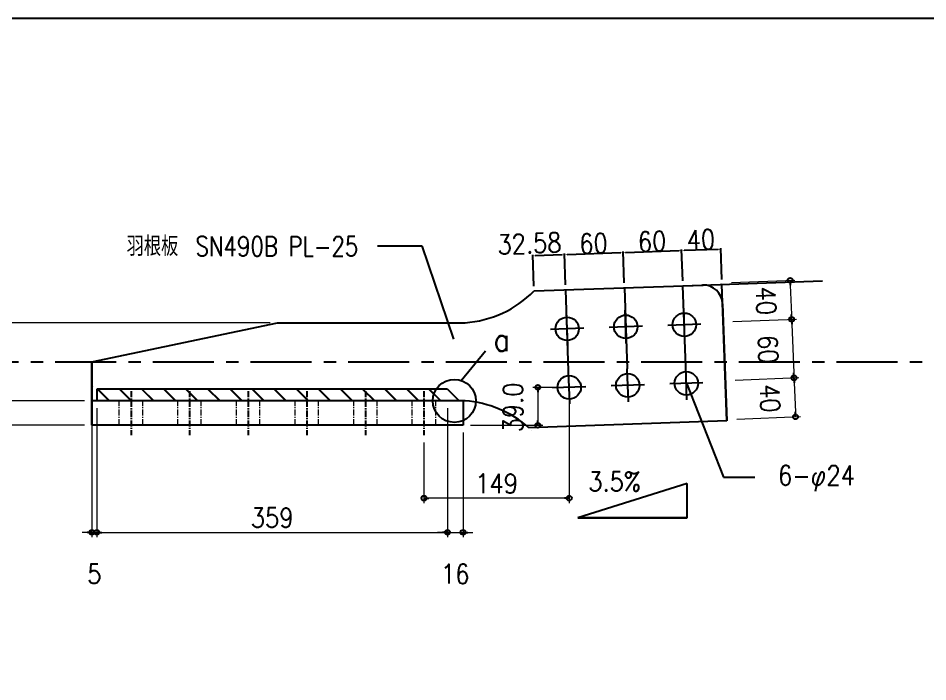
# Model space of a CAD drawing. Extents: x 89504 to 820828, y -104886 to 219894.
# Drawn here: x 811979 to 812910, y -102596 to -101916 of the extents above; entities that cross this region are included whole.
import ezdxf
from ezdxf.enums import TextEntityAlignment as Align

# ---------------------------------------------------------------- set-up
doc = ezdxf.new("R2010")
doc.units = 0
doc.header["$MEASUREMENT"] = 0
doc.linetypes.add('CENTER1', pattern=[10, 6.25, -1.25, 1.25, -1.25])
doc.linetypes.add('DUMMY', pattern=[0])
doc.layers.get('0').update_dxf_attribs({"color": 3, "linetype": 'CONTINUOUS'})
doc.layers.get('Defpoints').update_dxf_attribs({"linetype": 'CONTINUOUS'})
doc.layers.add('_1-F_ADDL', color=8, linetype='DUMMY', plot=False)
doc.layers.add('waku$0$DEF', color=161, linetype='CONTINUOUS', plot=False)
for name, color, linetype in [('I図面枠', 211, 'CONTINUOUS'), ('寸法', 4, 'CONTINUOUS'), ('金物', 7, 'CONTINUOUS')]:
    doc.layers.add(name, color=color, linetype=linetype)
doc.styles.add('DRACAD', font='txt', dxfattribs={"width": 0.85, "bigfont": 'extfont2'})
doc.styles.add('KANJI', font='simplex.shx', dxfattribs={"width": 0.7, "bigfont": 'extfont2.shx'})
doc.styles.add('S020', font='simplex.shx', dxfattribs={"width": 0.8, "height": 100, "bigfont": 'extfont2.shx'})
doc.styles.get("Standard").update_dxf_attribs({"font": 'arial.ttf'})
doc.dimstyles.new('ISO-25', dxfattribs={"dimtxt": 2.5, "dimasz": 2.5, "dimexe": 1.25, "dimexo": 0.625, "dimtad": 1, "dimdec": 4, "dimdsep": 46, "dimtxsty": 'Standard', "dimcen": 2.5, "dimadec": 0, "dimazin": 0, "dimtfac": 1, "dimtdec": 4, "dimtmove": 0, "dimatfit": 3, "dimfxl": 1, "dimtolj": 1, "dimtzin": 0, "dimarcsym": 0})
doc.dimstyles.new('S5', dxfattribs={"dimscale": 5, "dimtxt": 4, "dimasz": 1, "dimexe": 1, "dimexo": 1.5, "dimgap": 1, "dimtad": 1, "dimtxsty": 'KANJI', "dimblk": 'ORIGIN', "dimcen": 0, "dimclrd": 256, "dimclre": 256, "dimclrt": 256, "dimadec": 0, "dimazin": 0, "dimtfac": 1, "dimtmove": 2, "dimatfit": 2, "dimfxl": 1, "dimtolj": 2, "dimlwd": 5, "dimlwe": 5, "dimarcsym": 0})

# ---------------------------------------------------------------- blocks, each defined once
blk = doc.blocks.new('waku')
at = {"layer": 'waku$0$DEF'}
blk.add_lwpolyline([(-76102, 40666), (92098, 40666), (92098, -78134), (-76102, -78134)], close=True, dxfattribs=at)
blk = doc.blocks.new('_ORIGIN')
at = {"color": 0, "linetype": 'ByBlock'}
blk.add_line((0, 0), (-1, 0), dxfattribs=at)
blk.add_circle((0, 0), 0.5, dxfattribs=at)
blk = doc.blocks.new('*D32')
at = {"layer": 'Defpoints', "color": 0, "linetype": 'Continuous', "transparency": 16777216}
for p in [(812054.46, -102308.43), (812059.46, -102327.43), (812059.46, -102443.12)]:
    blk.add_point(p, dxfattribs=at)
at = {"layer": '寸法', "linetype": 'Continuous', "lineweight": 5, "transparency": 16777216}
for p, q in [((812054.46, -102315.93), (812054.46, -102448.12)), ((812059.46, -102334.93), (812059.46, -102448.12)), ((812049.46, -102443.12), (812044.46, -102443.12)), ((812054.46, -102443.12), (812059.46, -102443.12)), ((812064.46, -102443.12), (812069.46, -102443.12))]:
    blk.add_line(p, q, dxfattribs=at)
at = {"layer": '寸法', "linetype": 'Continuous', "lineweight": 5, "transparency": 16777216, "xscale": 5, "yscale": 5, "zscale": 5}
blk.add_blockref('_ORIGIN', (812054.46, -102443.12), dxfattribs=at)
at = {"layer": '寸法', "linetype": 'Continuous', "lineweight": 5, "transparency": 16777216, "xscale": 5, "yscale": 5, "zscale": 5, "rotation": 180}
blk.add_blockref('_ORIGIN', (812059.46, -102443.12), dxfattribs=at)
at = {"layer": '寸法', "linetype": 'Continuous', "transparency": 16777216, "insert": (812056.96, -102485.62), "char_height": 20, "attachment_point": 5, "style": 'DRACAD'}
blk.add_mtext('\\A2;5', dxfattribs=at)
blk = doc.blocks.new('*D33')
at = {"layer": 'Defpoints', "color": 0, "linetype": 'Continuous', "transparency": 16777216}
for p in [(812059.46, -102308.43), (812418.46, -102308.43), (812418.46, -102443.12)]:
    blk.add_point(p, dxfattribs=at)
at = {"layer": '寸法', "linetype": 'Continuous', "lineweight": 5, "transparency": 16777216}
for p, q in [((812059.46, -102315.93), (812059.46, -102448.12)), ((812418.46, -102315.93), (812418.46, -102448.12)), ((812064.46, -102443.12), (812413.46, -102443.12))]:
    blk.add_line(p, q, dxfattribs=at)
at = {"layer": '寸法', "linetype": 'Continuous', "lineweight": 5, "transparency": 16777216, "xscale": 5, "yscale": 5, "zscale": 5, "rotation": 180}
blk.add_blockref('_ORIGIN', (812059.46, -102443.12), dxfattribs=at)
at = {"layer": '寸法', "linetype": 'Continuous', "lineweight": 5, "transparency": 16777216, "xscale": 5, "yscale": 5, "zscale": 5}
blk.add_blockref('_ORIGIN', (812418.46, -102443.12), dxfattribs=at)
at = {"layer": '寸法', "linetype": 'Continuous', "transparency": 16777216, "insert": (812238.96, -102428.12), "char_height": 20, "attachment_point": 5, "style": 'DRACAD'}
blk.add_mtext('\\A2;359', dxfattribs=at)
blk = doc.blocks.new('*D34')
at = {"layer": 'Defpoints', "color": 0, "linetype": 'Continuous', "transparency": 16777216}
for p in [(812418.46, -102308.43), (812434.46, -102333.43), (812434.46, -102443.12)]:
    blk.add_point(p, dxfattribs=at)
at = {"layer": '寸法', "linetype": 'Continuous', "lineweight": 5, "transparency": 16777216}
for p, q in [((812418.46, -102315.93), (812418.46, -102448.12)), ((812434.46, -102340.93), (812434.46, -102448.12)), ((812413.46, -102443.12), (812408.46, -102443.12)), ((812418.46, -102443.12), (812434.46, -102443.12)), ((812439.46, -102443.12), (812444.46, -102443.12))]:
    blk.add_line(p, q, dxfattribs=at)
at = {"layer": '寸法', "linetype": 'Continuous', "lineweight": 5, "transparency": 16777216, "xscale": 5, "yscale": 5, "zscale": 5}
blk.add_blockref('_ORIGIN', (812418.46, -102443.12), dxfattribs=at)
at = {"layer": '寸法', "linetype": 'Continuous', "lineweight": 5, "transparency": 16777216, "xscale": 5, "yscale": 5, "zscale": 5, "rotation": 180}
blk.add_blockref('_ORIGIN', (812434.46, -102443.12), dxfattribs=at)
at = {"layer": '寸法', "linetype": 'Continuous', "transparency": 16777216, "insert": (812426.46, -102485.62), "char_height": 20, "attachment_point": 5, "style": 'DRACAD'}
blk.add_mtext('\\A2;16', dxfattribs=at)
blk = doc.blocks.new('*D35')
at = {"layer": 'Defpoints', "color": 0, "transparency": 16777216}
for p in [(812543.17, -102294.61), (812394.46, -102343.43), (812394.46, -102408.13)]:
    blk.add_point(p, dxfattribs=at)
at = {"layer": '寸法', "lineweight": 5, "transparency": 16777216}
for p, q in [((812543.17, -102302.11), (812543.17, -102413.13)), ((812394.46, -102350.93), (812394.46, -102413.13)), ((812538.17, -102408.13), (812399.46, -102408.13))]:
    blk.add_line(p, q, dxfattribs=at)
at = {"layer": '寸法', "lineweight": 5, "transparency": 16777216, "xscale": 5, "yscale": 5, "zscale": 5, "rotation": 180}
blk.add_blockref('_ORIGIN', (812394.46, -102408.13), dxfattribs=at)
at = {"layer": '寸法', "lineweight": 5, "transparency": 16777216, "xscale": 5, "yscale": 5, "zscale": 5}
blk.add_blockref('_ORIGIN', (812543.17, -102408.13), dxfattribs=at)
at = {"layer": '寸法', "transparency": 16777216, "insert": (812468.81, -102393.13), "char_height": 20, "attachment_point": 5, "style": 'DRACAD'}
blk.add_mtext('\\A2;149', dxfattribs=at)
blk = doc.blocks.new('*D36')
at = {"layer": 'Defpoints', "color": 0, "transparency": 16777216}
for p in [(812543.17, -102294.61), (812434.46, -102333.43), (812511.05, -102333.43)]:
    blk.add_point(p, dxfattribs=at)
at = {"layer": '寸法', "lineweight": 5, "transparency": 16777216}
for p, q in [((812535.67, -102294.61), (812506.05, -102294.61)), ((812511.05, -102299.61), (812511.05, -102328.43)), ((812441.96, -102333.43), (812516.05, -102333.43))]:
    blk.add_line(p, q, dxfattribs=at)
at = {"layer": '寸法', "lineweight": 5, "transparency": 16777216, "xscale": 5, "yscale": 5, "zscale": 5}
for p, rotation in [((812511.05, -102294.61), 90), ((812511.05, -102333.43), 270)]:
    blk.add_blockref('_ORIGIN', p, dxfattribs=dict(at, rotation=rotation))
at = {"layer": '寸法', "transparency": 16777216, "insert": (812485.65, -102315.17), "char_height": 20, "attachment_point": 5, "rotation": 90, "style": 'DRACAD'}
blk.add_mtext('\\A2;39.0', dxfattribs=at)
blk = doc.blocks.new('*D37')
at = {"layer": 'Defpoints', "color": 0, "transparency": 16777216}
for p in [(811952.65, -102228.43), (812244.46, -102228.43), (812054.46, -102308.43)]:
    blk.add_point(p, dxfattribs=at)
at = {"layer": '寸法', "lineweight": 5, "transparency": 16777216}
for p, q in [((812236.96, -102228.43), (811947.65, -102228.43)), ((811952.65, -102303.43), (811952.65, -102233.43)), ((812046.96, -102308.43), (811947.65, -102308.43))]:
    blk.add_line(p, q, dxfattribs=at)
at = {"layer": '寸法', "lineweight": 5, "transparency": 16777216, "xscale": 5, "yscale": 5, "zscale": 5}
for p, rotation in [((811952.65, -102228.43), 90), ((811952.65, -102308.43), 270)]:
    blk.add_blockref('_ORIGIN', p, dxfattribs=dict(at, rotation=rotation))
at = {"layer": '寸法', "transparency": 16777216, "insert": (811926.4, -102234.5), "char_height": 20, "attachment_point": 5, "rotation": 90, "style": 'DRACAD'}
blk.add_mtext('\\A2;80', dxfattribs=at)
blk = doc.blocks.new('*D38')
at = {"layer": 'Defpoints', "color": 0, "transparency": 16777216}
for p in [(811952.65, -102308.43), (812054.46, -102308.43), (812054.46, -102333.43)]:
    blk.add_point(p, dxfattribs=at)
at = {"layer": '寸法', "lineweight": 5, "transparency": 16777216}
for p, q in [((812046.96, -102308.43), (811947.65, -102308.43)), ((811952.65, -102328.43), (811952.65, -102313.43)), ((812046.96, -102333.43), (811947.65, -102333.43))]:
    blk.add_line(p, q, dxfattribs=at)
at = {"layer": '寸法', "lineweight": 5, "transparency": 16777216, "xscale": 5, "yscale": 5, "zscale": 5}
for p, rotation in [((811952.65, -102308.43), 90), ((811952.65, -102333.43), 270)]:
    blk.add_blockref('_ORIGIN', p, dxfattribs=dict(at, rotation=rotation))
at = {"layer": '寸法', "transparency": 16777216, "insert": (811927.65, -102339.19), "char_height": 20, "attachment_point": 5, "rotation": 90, "style": 'DRACAD'}
blk.add_mtext('\\A2;25', dxfattribs=at)
blk = doc.blocks.new('*D39')
at = {"layer": 'Defpoints', "color": 0, "transparency": 16777216}
for p in [(812701.74, -102187.57), (812703.33, -102227.53), (812770.93, -102224.86)]:
    blk.add_point(p, dxfattribs=at)
at = {"layer": '寸法', "lineweight": 5, "transparency": 16777216}
for p, q in [((812709.24, -102187.27), (812774.34, -102184.69)), ((812769.54, -102189.88), (812770.73, -102219.86)), ((812710.82, -102227.24), (812775.92, -102224.66))]:
    blk.add_line(p, q, dxfattribs=at)
at = {"layer": '寸法', "lineweight": 5, "transparency": 16777216, "xscale": 5, "yscale": 5, "zscale": 5}
for p, rotation in [((812769.34, -102184.89), 92.26815402810485), ((812770.93, -102224.86), 272.2681540281048)]:
    blk.add_blockref('_ORIGIN', p, dxfattribs=dict(at, rotation=rotation))
at = {"layer": '寸法', "transparency": 16777216, "insert": (812744.75, -102205.88), "char_height": 20, "attachment_point": 5, "rotation": 272.26815, "style": 'DRACAD'}
blk.add_mtext('\\A2;40', dxfattribs=at)
blk = doc.blocks.new('*D40')
at = {"layer": 'Defpoints', "color": 0, "transparency": 16777216}
for p in [(812705.7, -102287.49), (812707.28, -102327.46), (812774.89, -102324.78)]:
    blk.add_point(p, dxfattribs=at)
at = {"layer": '寸法', "lineweight": 5, "transparency": 16777216}
for p, q in [((812713.2, -102287.19), (812778.3, -102284.61)), ((812773.5, -102289.81), (812774.69, -102319.78)), ((812714.78, -102327.16), (812779.88, -102324.58))]:
    blk.add_line(p, q, dxfattribs=at)
at = {"layer": '寸法', "lineweight": 5, "transparency": 16777216, "xscale": 5, "yscale": 5, "zscale": 5}
for p, rotation in [((812773.3, -102284.81), 92.26815402810485), ((812774.89, -102324.78), 272.2681540281048)]:
    blk.add_blockref('_ORIGIN', p, dxfattribs=dict(at, rotation=rotation))
at = {"layer": '寸法', "transparency": 16777216, "insert": (812748.71, -102305.8), "char_height": 20, "attachment_point": 5, "rotation": 272.26815, "style": 'DRACAD'}
blk.add_mtext('\\A2;40', dxfattribs=at)
blk = doc.blocks.new('*D45')
at = {"layer": 'Defpoints', "color": 0, "transparency": 16777216}
for p in [(812703.33, -102227.53), (812705.7, -102287.49), (812773.3, -102284.81)]:
    blk.add_point(p, dxfattribs=at)
at = {"layer": '寸法', "lineweight": 5, "transparency": 16777216}
for p, q in [((812710.82, -102227.24), (812775.92, -102224.66)), ((812771.13, -102229.85), (812773.1, -102279.81)), ((812713.2, -102287.19), (812778.3, -102284.61))]:
    blk.add_line(p, q, dxfattribs=at)
at = {"layer": '寸法', "lineweight": 5, "transparency": 16777216, "xscale": 5, "yscale": 5, "zscale": 5}
for p, rotation in [((812770.93, -102224.86), 92.26815402810485), ((812773.3, -102284.81), 272.2681540281048)]:
    blk.add_blockref('_ORIGIN', p, dxfattribs=dict(at, rotation=rotation))
at = {"layer": '寸法', "transparency": 16777216, "insert": (812746.8, -102255.57), "char_height": 20, "attachment_point": 5, "rotation": 272.26815, "style": 'DRACAD'}
blk.add_mtext('\\A2;60', dxfattribs=at)
blk = doc.blocks.new('*D182')
at = {"layer": 'Defpoints', "color": 0, "transparency": 16777216}
for p in [(812658.33, -102154.59), (812659.61, -102190.5), (812699.58, -102189.08)]:
    blk.add_point(p, dxfattribs=at)
at = {"layer": '寸法', "color": 0, "lineweight": -2, "transparency": 16777216}
for p, q in [((812659.43, -102185.5), (812658.29, -102153.34)), ((812695.81, -102153.26), (812660.83, -102154.51)), ((812699.41, -102184.08), (812698.27, -102151.93))]:
    blk.add_line(p, q, dxfattribs=at)
at = {"layer": '寸法', "color": 0, "transparency": 16777216}
for points in [[(812695.8, -102152.85), (812695.83, -102153.68), (812698.31, -102153.18)], [(812660.82, -102154.09), (812660.85, -102154.92), (812658.33, -102154.59)]]:
    blk.add_solid(points, dxfattribs=at)
at = {"layer": '寸法', "color": 0, "transparency": 16777216, "insert": (812677.95, -102143.27), "char_height": 20, "attachment_point": 5, "rotation": 2.03072, "style": 'DRACAD'}
blk.add_mtext('\\A1;40', dxfattribs=at)
blk = doc.blocks.new('*D183')
at = {"layer": 'Defpoints', "color": 0, "transparency": 16777216}
for p in [(812598.38, -102156.72), (812659.61, -102190.5), (812599.65, -102192.61)]:
    blk.add_point(p, dxfattribs=at)
at = {"layer": '寸法', "color": 0, "lineweight": -2, "transparency": 16777216}
for p, q in [((812659.43, -102185.5), (812658.3, -102153.35)), ((812599.47, -102187.62), (812598.33, -102155.47)), ((812655.84, -102154.69), (812600.88, -102156.63))]:
    blk.add_line(p, q, dxfattribs=at)
at = {"layer": '寸法', "color": 0, "transparency": 16777216}
for points in [[(812600.86, -102156.21), (812600.89, -102157.04), (812598.38, -102156.72)], [(812655.83, -102154.27), (812655.86, -102155.11), (812658.34, -102154.6)]]:
    blk.add_solid(points, dxfattribs=at)
at = {"layer": '寸法', "color": 0, "transparency": 16777216, "insert": (812627.99, -102145.04), "char_height": 20, "attachment_point": 5, "rotation": 2.02048, "style": 'DRACAD'}
blk.add_mtext('\\A1;60', dxfattribs=at)
blk = doc.blocks.new('*D184')
at = {"layer": 'Defpoints', "color": 0, "transparency": 16777216}
for p in [(812538.42, -102158.81), (812539.68, -102194.71), (812599.64, -102192.59)]:
    blk.add_point(p, dxfattribs=at)
at = {"layer": '寸法', "color": 0, "lineweight": -2, "transparency": 16777216}
for p, q in [((812539.51, -102189.71), (812538.37, -102157.56)), ((812595.88, -102156.78), (812540.91, -102158.72)), ((812599.47, -102187.59), (812598.33, -102155.45))]:
    blk.add_line(p, q, dxfattribs=at)
at = {"layer": '寸法', "color": 0, "transparency": 16777216}
for points in [[(812540.9, -102158.31), (812540.93, -102159.14), (812538.42, -102158.81)], [(812595.86, -102156.37), (812595.89, -102157.2), (812598.38, -102156.69)]]:
    blk.add_solid(points, dxfattribs=at)
at = {"layer": '寸法', "color": 0, "transparency": 16777216, "insert": (812568.02, -102147.13), "char_height": 20, "attachment_point": 5, "rotation": 2.02048, "style": 'DRACAD'}
blk.add_mtext('\\A1;60', dxfattribs=at)
blk = doc.blocks.new('*D185')
at = {"layer": 'Defpoints', "color": 0, "transparency": 16777216}
for p in [(812505.87, -102159.93), (812507.12, -102195.81), (812539.68, -102194.68)]:
    blk.add_point(p, dxfattribs=at)
at = {"layer": '寸法', "color": 0, "lineweight": -2, "transparency": 16777216}
for p, q in [((812506.95, -102190.81), (812505.83, -102158.68)), ((812535.93, -102158.88), (812508.37, -102159.84)), ((812539.51, -102189.68), (812538.39, -102157.55))]:
    blk.add_line(p, q, dxfattribs=at)
at = {"layer": '寸法', "color": 0, "transparency": 16777216}
for points in [[(812508.36, -102159.43), (812508.39, -102160.26), (812505.87, -102159.93)], [(812535.92, -102158.47), (812535.95, -102159.3), (812538.43, -102158.8)]]:
    blk.add_solid(points, dxfattribs=at)
at = {"layer": '寸法', "color": 0, "transparency": 16777216, "insert": (812502.44, -102147.18), "char_height": 20, "attachment_point": 5, "rotation": 1.99596, "style": 'DRACAD'}
blk.add_mtext('\\A1;32.58', dxfattribs=at)

msp = doc.modelspace()

# ---------------------------------------------------------------- hatches: boundary and pattern name
at = {"layer": '金物', "ltscale": 6}
h = msp.add_hatch(dxfattribs=at)
h.set_pattern_fill('JIS_LC_20', color=256, scale=0.8, angle=90)
h.set_pattern_definition([(135, (810150.459, -105387.432), (-11.31371, -11.31371), []), (135, (810150.459, -105387.112), (-11.31371, -11.31371), [])])
h.paths.add_polyline_path([(812238.45897, -102308.43157), (812059.45897, -102308.43157), (812059.45897, -102296.43157), (812238.45897, -102296.43157)])
h.paths.add_polyline_path([(812418.45897, -102308.43157), (812238.45897, -102308.43157), (812238.45897, -102296.43157), (812418.45897, -102296.43157)])
h.paths.add_polyline_path([(812416.45897, -102308.43157), (812418.45897, -102302.43157)], flags=17)

# ---------------------------------------------------------------- linework, layer by layer
at = {"layer": '_1-F_ADDL'}
for p, q in [((812659.6078, -102190.49765), (812802.52337, -102185.4302)), ((812662.50409, -102273.43637), (812659.6078, -102190.49765)), ((812704.46899, -102329.00566), (812699.58269, -102189.08023)), ((812542.57719, -102277.62431), (812539.68061, -102194.67713)), ((812599.6442, -102192.58739), (812602.54064, -102275.53034))]:
    msp.add_line(p, q, dxfattribs=at)
at = {"layer": '寸法'}
for p, q in [((812346.89497, -102149.5332), (812392.39564, -102149.5332)), ((812392.39564, -102149.5332), (812424.51355, -102245.14518)), ((812541.6698, -102251.64015), (812540.48322, -102217.66086)), ((812601.63325, -102249.54618), (812600.44667, -102215.56689)), ((812661.5967, -102247.45221), (812660.41012, -102213.47292)), ((812558.06615, -102234.05721), (812524.08686, -102235.24379)), ((812618.0296, -102231.96324), (812584.05031, -102233.14982)), ((812677.99305, -102229.86927), (812644.01376, -102231.05585)), ((812663.69067, -102307.41566), (812662.50409, -102273.43637)), ((812543.76377, -102311.6036), (812542.57719, -102277.62431)), ((812603.72722, -102309.50963), (812602.54064, -102275.53034)), ((812620.12357, -102291.92669), (812586.14428, -102293.11327)), ((812680.08702, -102289.83272), (812646.10773, -102291.0193)), ((812663.09738, -102290.42601), (812701.17008, -102386.43848)), ((812560.16012, -102294.02066), (812526.18083, -102295.20724)), ((812701.17008, -102386.43848), (812733.31747, -102386.43848))]:
    msp.add_line(p, q, dxfattribs=at)
at = {"layer": '寸法', "ltscale": 4}
msp.add_line((812432.56494, -102287.53466), (812457.60185, -102257.1475), dxfattribs=at)
at = {"layer": '寸法', "linetype": 'CENTER1', "ltscale": 10}
msp.add_line((811816.92787, -102268.43157), (814230.10203, -102268.43157), dxfattribs=at)
at = {"layer": '寸法', "linetype": 'CENTER1'}
for p, q in [((812094.45897, -102298.43157), (812094.45897, -102343.43157)), ((812154.45897, -102298.43157), (812154.45897, -102343.43157)), ((812214.45897, -102298.43157), (812214.45897, -102343.43157)), ((812274.45897, -102298.43157), (812274.45897, -102343.43157)), ((812334.45897, -102298.43157), (812334.45897, -102343.43157)), ((812394.45897, -102298.43157), (812394.45897, -102343.43157))]:
    msp.add_line(p, q, dxfattribs=at)
at = {"layer": '寸法', "linetype": 'Continuous'}
for p, q in [((812663.90501, -102393.22645), (812551.9214, -102428.27018)), ((812663.90501, -102428.27018), (812663.90501, -102393.22645)), ((812663.90501, -102428.27018), (812551.9214, -102428.27018)), ((812551.9214, -102428.27018), (812663.90501, -102428.27018))]:
    msp.add_line(p, q, dxfattribs=at)
msp.add_circle((812425.55897, -102308.43157), 22.04007, dxfattribs=at)
at = {"layer": '金物'}
for p, q in [((812507.12266, -102195.81178), (812680.29323, -102189.77676)), ((812680.29323, -102189.77676), (812680.29323, -102189.77676)), ((812698.82366, -102187.70475), (812698.82366, -102187.70475)), ((812700.28105, -102209.07877), (812704.46899, -102329.00566)), ((812054.45897, -102268.43157), (812244.45897, -102228.43157)), ((812054.45897, -102268.43157), (812244.45897, -102228.43157)), ((812054.45897, -102268.43157), (812244.45897, -102228.43157)), ((812054.45897, -102268.43157), (812244.45897, -102228.43157)), ((812244.45897, -102228.43157), (812244.45897, -102228.43157)), ((812244.45897, -102228.43157), (812436.45897, -102228.43157)), ((812244.45897, -102228.43157), (812244.45897, -102228.43157)), ((812244.45897, -102228.43157), (812436.45897, -102228.43157)), ((812244.45897, -102228.43157), (812244.45897, -102228.43157)), ((812244.45897, -102228.43157), (812436.45897, -102228.43157)), ((812054.45897, -102268.43157), (812054.45897, -102333.43157)), ((812054.45897, -102333.43157), (812054.45897, -102268.43157)), ((812054.45897, -102268.43157), (812054.45897, -102268.43157)), ((812054.45897, -102268.43157), (812054.45897, -102268.43157)), ((812054.45897, -102268.43157), (812054.45897, -102333.43157)), ((812055.76839, -102293.20163), (812055.76839, -102293.20163)), ((812418.45897, -102296.43157), (812059.45897, -102296.43157)), ((812436.45897, -102308.43157), (812054.45897, -102308.43157)), ((812436.45897, -102308.43157), (812054.45897, -102308.43157)), ((812054.45897, -102308.43157), (812054.45897, -102308.43157)), ((812436.45897, -102308.43157), (812054.45897, -102308.43157)), ((812054.45897, -102308.43157), (812054.45897, -102308.43157)), ((812434.45897, -102308.43157), (812434.45897, -102333.43157)), ((812434.45897, -102308.43157), (812434.45897, -102308.43157)), ((812434.45897, -102308.43157), (812434.45897, -102333.43157)), ((812434.45897, -102308.43157), (812434.45897, -102333.43157)), ((812054.7651, -102318.18149), (812054.7651, -102318.18149)), ((812704.46899, -102329.00566), (812501.90512, -102336.07935)), ((812704.44211, -102327.59196), (812704.44211, -102327.59196)), ((812704.46899, -102329.00566), (812704.46899, -102329.00566)), ((812434.45897, -102333.43157), (812054.45897, -102333.43157)), ((812434.45897, -102333.43157), (812054.45897, -102333.43157)), ((812054.45897, -102333.43157), (812054.45897, -102333.43157)), ((812434.45897, -102333.43157), (812054.45897, -102333.43157)), ((812054.45897, -102333.43157), (812054.45897, -102333.43157)), ((812434.45897, -102333.43157), (812434.45897, -102333.43157)), ((812434.45897, -102333.43157), (812434.45897, -102333.43157)), ((812434.45897, -102333.43157), (812434.45897, -102333.43157)), ((812434.45897, -102333.43157), (812434.45897, -102333.43157)), ((812434.45897, -102333.43157), (812434.45897, -102333.43157)), ((812504.45897, -102338.43157), (812504.45897, -102338.43157))]:
    msp.add_line(p, q, dxfattribs=at)
at = {"layer": '金物', "lineweight": 18}
for p, q in [((812436.45897, -102228.43157), (812244.45897, -102228.43157)), ((812054.45897, -102268.43157), (812054.45897, -102308.43157)), ((812054.45897, -102308.43157), (812054.45897, -102333.43157)), ((812436.45897, -102308.43157), (812054.45897, -102308.43157)), ((812434.45897, -102333.43157), (812434.45897, -102308.43157)), ((812054.45897, -102333.43157), (812434.45897, -102333.43157))]:
    msp.add_line(p, q, dxfattribs=at)
at = {"layer": '金物', "linetype": 'Continuous'}
for p, q in [((812059.45897, -102296.43157), (812059.45897, -102308.43157)), ((812418.45897, -102296.43157), (812430.45897, -102308.43157))]:
    msp.add_line(p, q, dxfattribs=at)
at = {"layer": '金物', "linetype": 'CENTER1', "lineweight": 18}
for p, q in [((812082.45897, -102333.43157), (812082.45897, -102308.43157)), ((812106.45897, -102333.43157), (812106.45897, -102308.43157)), ((812142.45897, -102333.43157), (812142.45897, -102308.43157)), ((812166.45897, -102333.43157), (812166.45897, -102308.43157)), ((812202.45897, -102333.43157), (812202.45897, -102308.43157)), ((812226.45897, -102333.43157), (812226.45897, -102308.43157)), ((812262.45897, -102333.43157), (812262.45897, -102308.43157)), ((812286.45897, -102333.43157), (812286.45897, -102308.43157)), ((812322.45897, -102333.43157), (812322.45897, -102308.43157)), ((812346.45897, -102333.43157), (812346.45897, -102308.43157)), ((812382.45897, -102333.43157), (812382.45897, -102308.43157)), ((812406.45897, -102333.43157), (812406.45897, -102308.43157))]:
    msp.add_line(p, q, dxfattribs=at)
at = {"layer": '金物'}
for centre in [(812661.00341, -102230.46256), (812541.07651, -102234.6505), (812601.03996, -102232.55653), (812543.17048, -102294.61395), (812603.13393, -102292.51998), (812663.09738, -102290.42601)]:
    msp.add_circle(centre, 12, dxfattribs=at)
msp.add_arc((812680.29323, -102209.77676), 20, 2, 92, dxfattribs=at)
at = {"layer": '金物', "ltscale": 2}
for centre, start, end in [((812428.66905, -102118.70775), 274.06094121, 315.4970715), ((812428.66905, -102418.1554), 48.25761527, 85.93905879)]:
    msp.add_arc(centre, 110, start, end, dxfattribs=at)

# ---------------------------------------------------------------- block references
at = {"layer": 'I図面枠', "xscale": 0.025, "yscale": 0.025, "zscale": 0.025}
msp.add_blockref('waku', (813320.15095, -102933.07418), dxfattribs=at)

# ---------------------------------------------------------------- texts
at = {"layer": '寸法', "style": 'S020', "width": 0.8}
msp.add_text('羽根板\u3000SN490B PL-25', height=20, dxfattribs=at).set_placement((812208.56531, -102150.08697), align=Align.MIDDLE_CENTER)
at = {"layer": '寸法', "ltscale": 4, "style": 'DRACAD', "width": 0.85}
msp.add_text('a', height=24, dxfattribs=at).set_placement((812482.34609, -102245.6476), align=Align.MIDDLE_RIGHT)
at = {"layer": '寸法', "char_height": 20, "width": 98.9799312, "attachment_point": 3, "style": 'DRACAD'}
for s, insert in [('6-φ24', (812835.70439, -102374.71515)), ('3.5%', (812616.5748, -102380.96534))]:
    msp.add_mtext(s, dxfattribs=dict(at, insert=insert))

# ---------------------------------------------------------------- dimensions: what is measured, and where the dimension line sits
at = {"layer": '寸法'}
for base, p1, p2, angle, dimstyle, override, picture, middle, dimtype in [((812505.87222, -102159.93137), (812539.68061, -102194.67713), (812507.12266, -102195.81178), 181.99596061, 'ISO-25', {"dimtxt": 20, "dimexo": 5, "dimdec": 2, "dimtxsty": 'DRACAD', "dimtmove": 2}, '*D185', (812502.44303, -102147.18394), 161), ((812770.92739, -102224.85635), (812701.7435, -102187.56518), (812703.32656, -102227.53384), 92.26815403, 'S5', {"dimtxsty": 'DRACAD'}, '*D39', (812744.74989, -102205.87749), 160), ((811952.65108, -102228.43157), (812054.45897, -102308.43157), (812244.45897, -102228.43157), 270, 'S5', {"dimtxsty": 'DRACAD'}, '*D37', (811926.40108, -102234.50461), 160), ((812773.30198, -102284.80934), (812703.32656, -102227.53384), (812705.70115, -102287.48684), 92.26815403, 'S5', {"dimtxsty": 'DRACAD'}, '*D45', (812746.80438, -102255.57354), 160), ((812774.88503, -102324.778), (812705.70115, -102287.48684), (812707.2842, -102327.4555), 92.26815403, 'S5', {"dimtxsty": 'DRACAD'}, '*D40', (812748.70753, -102305.79914), 160), ((811952.65108, -102308.43157), (812054.45897, -102333.43157), (812054.45897, -102308.43157), 270, 'S5', {"dimtxsty": 'DRACAD'}, '*D38', (811927.65108, -102339.18734), 160)]:
    dim = msp.add_linear_dim(base=base, p1=p1, p2=p2, angle=angle, dimstyle=dimstyle, override=override, dxfattribs=at)
    dim.commit()
    dim.dimension.update_dxf_attribs({"geometry": picture, "text_midpoint": middle, "dimtype": dimtype})
for p1, p2, distance, picture, middle in [((812599.64435, -102192.59162), (812539.68165, -102194.70702), -35.91932, '*D184', (812568.022, -102147.13394)), ((812659.6078, -102190.49765), (812599.6451, -102192.61305), -35.91932, '*D183', (812627.98545, -102145.03997)), ((812699.58269, -102189.08023), (812659.6078, -102190.49765), -35.92647, '*D182', (812677.94567, -102143.26671))]:
    dim = msp.add_aligned_dim(p1=p1, p2=p2, distance=distance, dimstyle='ISO-25', override={"dimtxt": 20, "dimexo": 5, "dimtxsty": 'DRACAD', "dimtmove": 2}, dxfattribs=at)
    dim.commit()
    dim.dimension.update_dxf_attribs({"geometry": picture, "text_midpoint": middle})
dim = msp.add_linear_dim(base=(812511.05147, -102333.43157), p1=(812543.17048, -102294.61395), p2=(812434.45897, -102333.43157), angle=90, text='39.0', dimstyle='S5', override={"dimtxsty": 'DRACAD'}, dxfattribs=at)
dim.commit()
dim.dimension.update_dxf_attribs({"geometry": '*D36', "text_midpoint": (812485.64559, -102315.16529), "dimtype": 160})
dim = msp.add_linear_dim(base=(812394.45897, -102408.12676), p1=(812543.17048, -102294.61395), p2=(812394.45897, -102343.43157), text='149', dimstyle='S5', override={"dimtxsty": 'DRACAD'}, dxfattribs=at)
dim.commit()
dim.dimension.update_dxf_attribs({"geometry": '*D35', "text_midpoint": (812468.81472, -102393.12676)})
at = {"layer": '寸法', "linetype": 'Continuous'}
for base, p1, p2, picture, middle in [((812059.45897, -102443.11645), (812054.45897, -102308.43157), (812059.45897, -102327.43157), '*D32', (812056.95897, -102485.61645)), ((812418.45897, -102443.11645), (812059.45897, -102308.43157), (812418.45897, -102308.43157), '*D33', (812238.95897, -102428.11645)), ((812434.45897, -102443.11645), (812418.45897, -102308.43157), (812434.45897, -102333.43157), '*D34', (812426.45897, -102485.61645))]:
    dim = msp.add_linear_dim(base=base, p1=p1, p2=p2, dimstyle='S5', override={"dimtxsty": 'DRACAD'}, dxfattribs=at)
    dim.commit()
    dim.dimension.update_dxf_attribs({"geometry": picture, "text_midpoint": middle})

doc.saveas('drawing.dxf')
